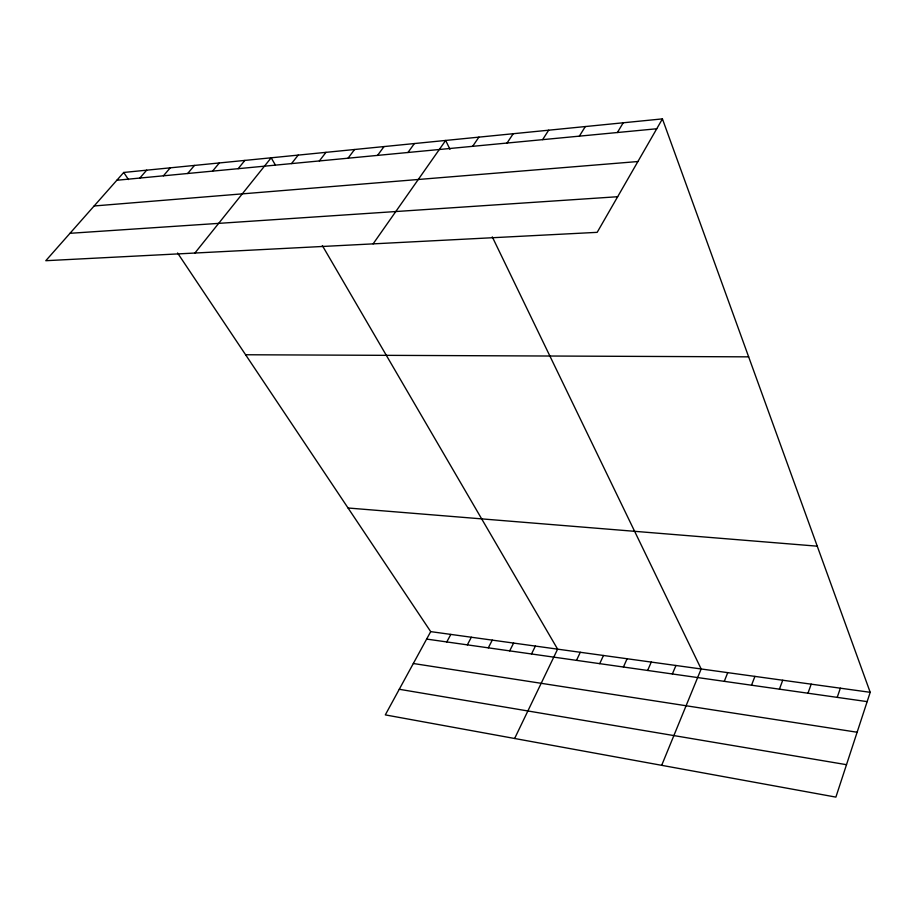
<?xml version="1.0" encoding="UTF-8"?>
<svg xmlns="http://www.w3.org/2000/svg" width="916" height="916" viewBox="0 0 916 916"><rect width="100%" height="100%" fill="white"/><g stroke="black" fill="none" stroke-linecap="round" stroke-linejoin="round"><path stroke-width="1.37" d="M662.428 118.885L597.175 232.343L45.8 260.705L123.729 172.46L662.428 118.885L870.2 692.313L835.884 797.115L385.304 714.892L430.703 631.628L177.567 252.988M837.213 697.374L840.35 688.191M807.969 693.217L811.198 684.16M779.424 689.164L782.733 680.233M751.532 685.202L754.91 676.397M724.281 681.344L727.739 672.642M661.684 765.329L701.164 668.966L492.281 236.866M672.367 673.97L675.951 665.485M647.635 670.455L651.265 662.085M623.418 667.02L627.117 658.741M599.717 663.653L603.461 655.478M576.508 660.356L580.297 652.284M514.632 738.491L557.615 649.146L322.34 245.58M531.509 653.967L535.391 646.078M509.685 650.875L513.613 643.078M488.308 647.83L492.27 640.124M467.343 644.853L471.339 637.238M446.79 641.944L450.821 634.399M617.395 132.522L623.212 122.79M579.359 136.152L585.324 126.557M542.604 139.656L548.673 130.198M507.04 143.045L513.223 133.725M472.633 146.331L478.908 137.137M373.11 243.874L445.668 140.446L449.951 149.308M407.952 152.503L414.398 143.549M377.541 155.399L384.044 146.571M348.023 158.216L354.595 149.503M319.363 160.953L325.981 152.342M291.517 163.598L298.181 155.113M194.902 253.034L271.17 157.792L275.35 164.972M238.137 168.693L244.893 160.403M212.546 171.132L219.348 162.945M187.654 173.513L194.478 165.418M163.414 175.815L170.261 167.834M139.816 178.07L146.686 170.17M116.836 180.257L656.749 128.767M94.13 205.974L637.902 161.537M69.994 233.305L617.659 196.722M245.602 354.755L748.658 356.851M348.057 508.002L817.255 546.176M430.703 631.628L870.2 692.313M426.638 639.082L867.154 701.622M413.322 663.505L857.124 732.239M399.273 689.279L846.498 764.688M123.729 172.46L128.48 179.582"/></g></svg>
